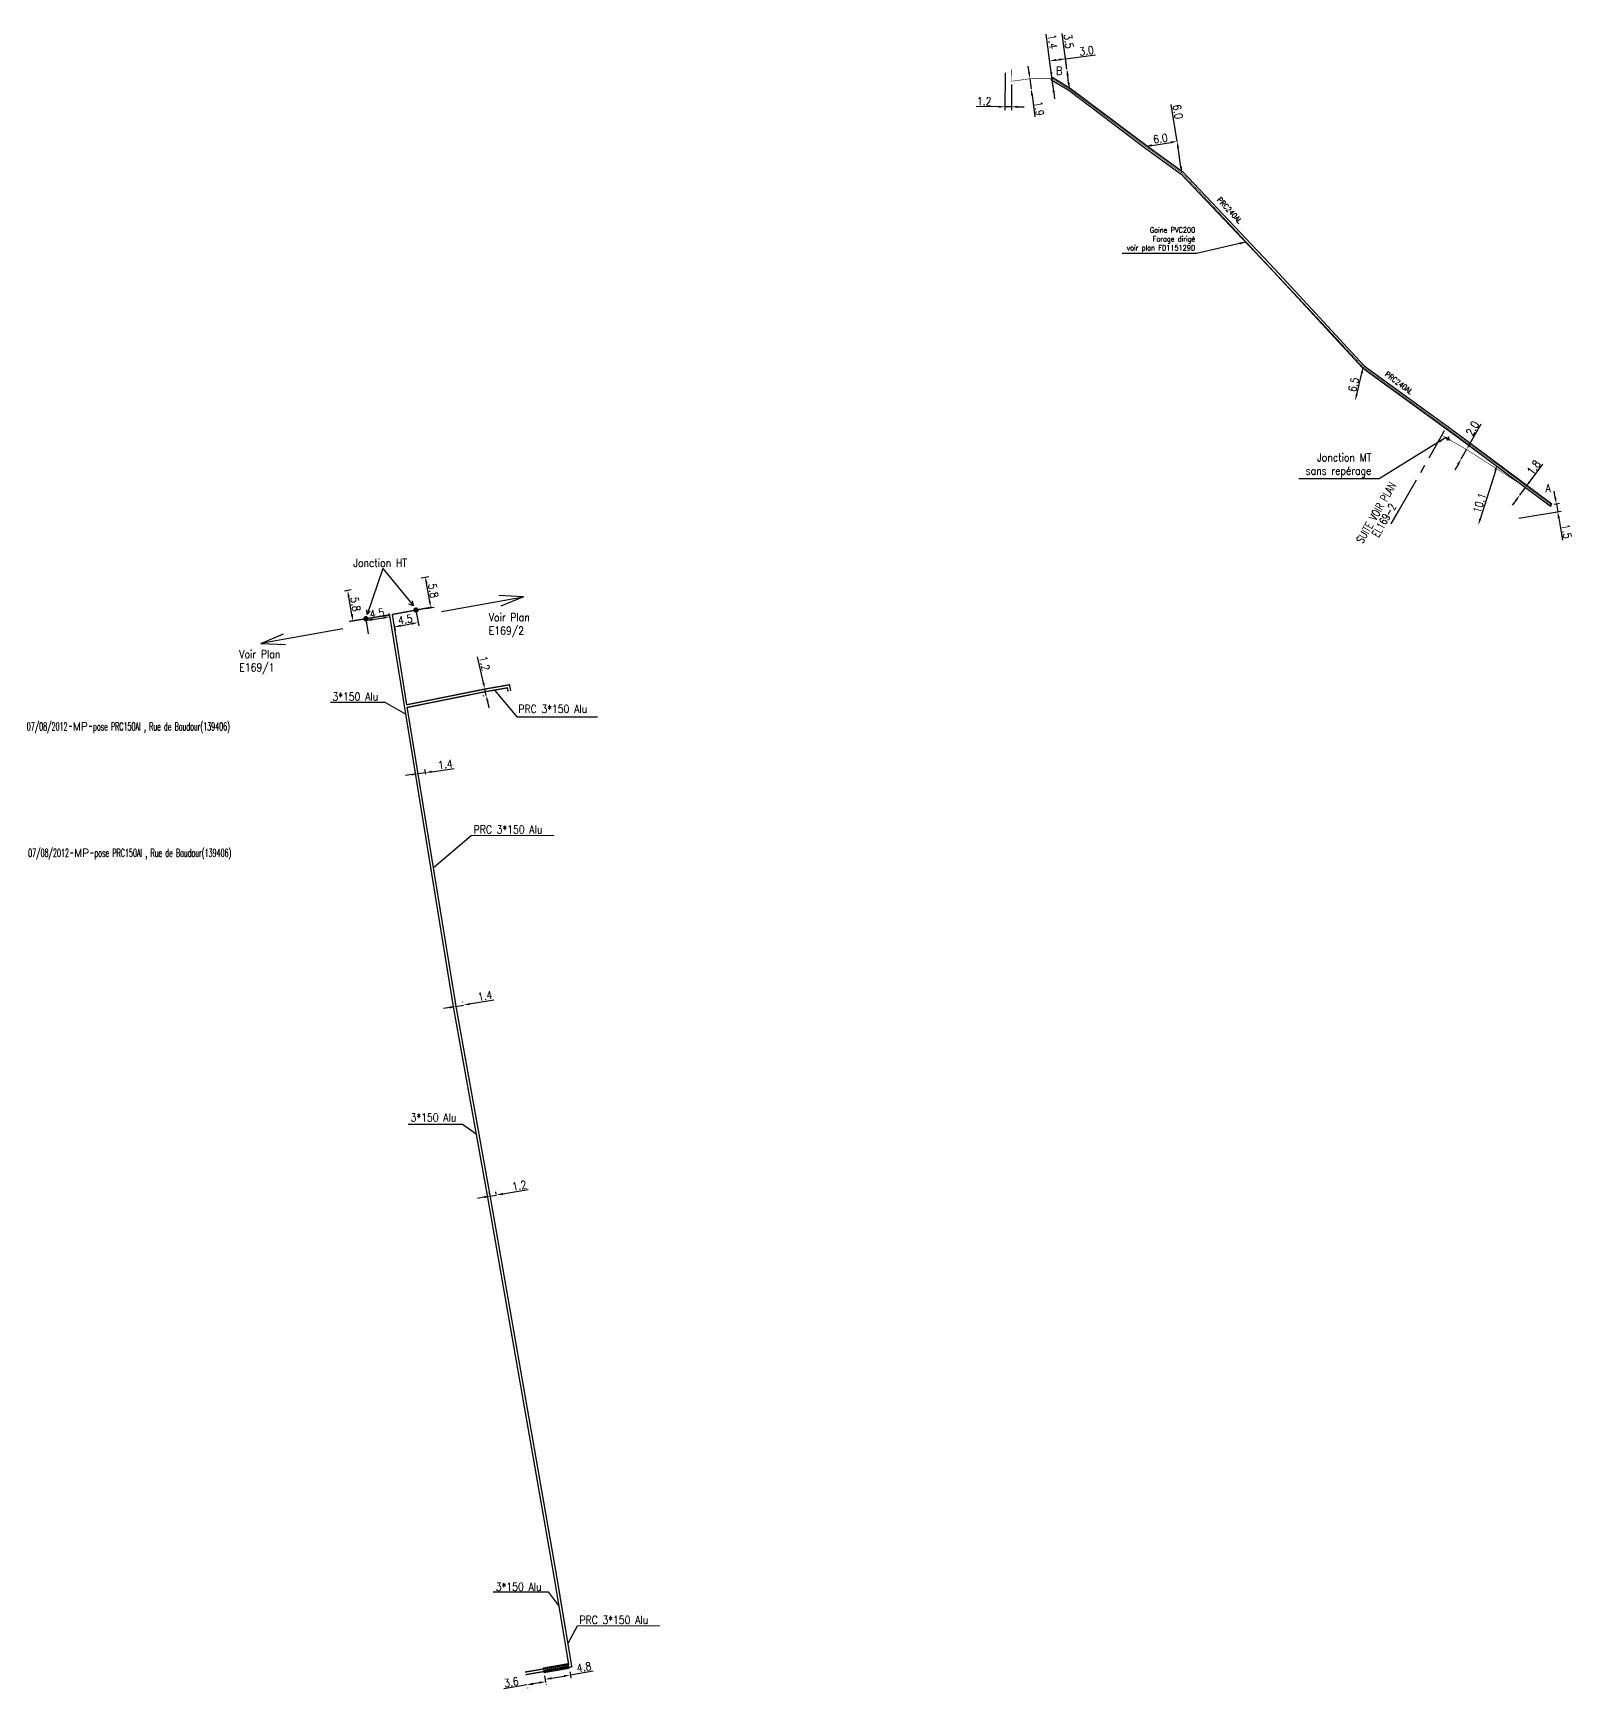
# Model space of a CAD drawing. Header units: millimetres. Extents: x 114996 to 116000, y 129210 to 129989.
# Drawn here: x 115522.5 to 115811.1, y 129581.3 to 129891.7 of the extents above; entities that cross this region are included whole.
import ezdxf
from ezdxf.enums import TextEntityAlignment as Align

# ---------------------------------------------------------------- set-up
doc = ezdxf.new("R2010")
doc.units = ezdxf.units.MM
doc.header["$PDMODE"] = 34
doc.linetypes.add('CENTER2', pattern=[28.575, 19.05, -3.175, 3.175, -3.175])
doc.layers.get('0').update_dxf_attribs({"linetype": 'CONTINUOUS'})
doc.layers.get('DEFPOINTS').update_dxf_attribs({"linetype": 'CONTINUOUS'})
for name, color, linetype in [('M_110', 1, 'M_ST_10'), ('M_300', 7, 'CONTINUOUS'), ('M_400', 7, 'CONTINUOUS'), ('M_910', 7, 'CONTINUOUS'), ('M_930', 7, 'CENTER2')]:
    doc.layers.add(name, color=color, linetype=linetype)
doc.styles.get("Standard").update_dxf_attribs({"font": 'romans.shx', "width": 0.85})
doc.linetypes.add('M_ST_10', pattern='A,5,-0.3,["++",Standard,S=1,R=0,X=0,Y=-0.5],-2.8', length=8.1)
doc.dimstyles.get("Standard").update_dxf_attribs({"dimtxt": 1.5, "dimasz": 1.2, "dimexe": 0.625, "dimexo": 0.625, "dimgap": 0.25, "dimtad": 1, "dimdec": 1, "dimzin": 0, "dimdsep": 46, "dimtxsty": 'Standard', "dimcen": -0.5, "dimadec": 0, "dimazin": 0, "dimtfac": 1, "dimtdec": 1, "dimtmove": 0, "dimatfit": 3, "dimfxl": 0, "dimtolj": 1, "dimtzin": 0, "dimarcsym": 0})

# ---------------------------------------------------------------- blocks, each defined once
blk = doc.blocks.new('GIS_MODF')
at = {"color": 0, "linetype": 'Continuous', "flags": 128}
for points in [[(-2.18, -0.01), (-1.68, -0.01)], [(1.52, -0.01), (2.02, -0.01)]]:
    blk.add_lwpolyline(points, dxfattribs=at)
at = {"color": 0, "linetype": 'Continuous', "width": 0.5}
blk.add_attdef('DATE', text='', height=1.5, dxfattribs=at).set_placement((-2.5, -0.8), align=Align.RIGHT)
at = {"color": 0, "linetype": 'Continuous', "width": 1.771291}
blk.add_attdef('USER', text='', height=1.5, dxfattribs=at).set_placement((-1.51, -0.8), (1.28, -0.8), align=Align.FIT)
at = {"color": 0, "linetype": 'Continuous', "width": 0.5}
blk.add_attdef('DESC', (2.29, -0.8), '', height=1.5, dxfattribs=at)
blk = doc.blocks.new('*D41')
at = {"layer": 'DEFPOINTS', "color": 0, "linetype": 'Continuous', "transparency": 16777216}
for p in [(115704.68, 129884.87), (115705.86, 129882.65), (115704.63, 129877.87)]:
    blk.add_point(p, dxfattribs=at)
at = {"layer": 'M_110', "color": 0, "linetype": 'Continuous', "lineweight": -2, "transparency": 16777216}
for p, q in [((115704.67, 129884.25), (115704.63, 129877.25)), ((115705.86, 129882.03), (115705.83, 129877.24)), ((115703.43, 129877.88), (115699.23, 129877.91)), ((115705.83, 129877.87), (115704.63, 129877.87)), ((115707.03, 129877.86), (115708.23, 129877.85))]:
    blk.add_line(p, q, dxfattribs=at)
at = {"layer": 'M_110', "color": 0, "linetype": 'Continuous', "transparency": 16777216}
for points in [[(115703.43, 129878.08), (115703.43, 129877.68), (115704.63, 129877.87)], [(115707.03, 129878.06), (115707.03, 129877.66), (115705.83, 129877.87)]]:
    blk.add_solid(points, dxfattribs=at)
at = {"layer": 'M_110', "color": 0, "linetype": 'Continuous', "transparency": 16777216, "insert": (115700.73, 129878.9), "char_height": 1.5, "attachment_point": 5, "rotation": 359.621}
blk.add_mtext('\\A1;1.2', dxfattribs=at)
blk = doc.blocks.new('*D42')
at = {"layer": 'DEFPOINTS', "color": 0, "linetype": 'Continuous', "transparency": 16777216}
for p in [(115709.31, 129883.13), (115709.55, 129881.24), (115709.55, 129881.24)]:
    blk.add_point(p, dxfattribs=at)
at = {"layer": 'M_110', "color": 0, "linetype": 'Continuous', "lineweight": -2, "transparency": 16777216}
for p, q in [((115709.15, 129884.32), (115709, 129885.51)), ((115709.31, 129883.13), (115709.55, 129881.24)), ((115709.71, 129880.05), (115710.24, 129875.96))]:
    blk.add_line(p, q, dxfattribs=at)
at = {"layer": 'M_110', "color": 0, "linetype": 'Continuous', "transparency": 16777216}
for points in [[(115709.35, 129884.34), (115708.95, 129884.29), (115709.31, 129883.13)], [(115709.9, 129880.08), (115709.51, 129880.03), (115709.55, 129881.24)]]:
    blk.add_solid(points, dxfattribs=at)
at = {"layer": 'M_110', "color": 0, "linetype": 'Continuous', "transparency": 16777216, "insert": (115711.04, 129877.54), "char_height": 1.5, "attachment_point": 5, "rotation": 277.3781}
blk.add_mtext('\\A1;1.9', dxfattribs=at)
blk = doc.blocks.new('*D43')
at = {"layer": 'DEFPOINTS', "color": 0, "linetype": 'Continuous', "transparency": 16777216}
for p in [(115806.98, 129803.27), (115800.32, 129800.62), (115808.25, 129801.97)]:
    blk.add_point(p, dxfattribs=at)
at = {"layer": 'M_400', "color": 0, "linetype": 'Continuous', "lineweight": -2, "transparency": 16777216}
for p, q in [((115807.8, 129804.63), (115807.6, 129805.81)), ((115807.6, 129803.38), (115808.61, 129803.55)), ((115808, 129803.44), (115808.25, 129801.97)), ((115800.94, 129800.73), (115808.87, 129802.07)), ((115808.45, 129800.78), (115809.15, 129796.65))]:
    blk.add_line(p, q, dxfattribs=at)
at = {"layer": 'M_400', "color": 0, "linetype": 'Continuous', "transparency": 16777216}
for points in [[(115808, 129804.66), (115807.6, 129804.59), (115808, 129803.44)], [(115808.65, 129800.82), (115808.25, 129800.75), (115808.25, 129801.97)]]:
    blk.add_solid(points, dxfattribs=at)
at = {"layer": 'M_400', "color": 0, "linetype": 'Continuous', "transparency": 16777216, "insert": (115809.89, 129798.29), "char_height": 1.5, "attachment_point": 5, "rotation": 279.6094}
blk.add_mtext('\\A1;1.5', dxfattribs=at)
blk = doc.blocks.new('*D44')
at = {"layer": 'DEFPOINTS', "color": 0, "linetype": 'Continuous', "transparency": 16777216}
for p in [(115802.22, 129806.54), (115801.14, 129805.1), (115801.14, 129805.1)]:
    blk.add_point(p, dxfattribs=at)
at = {"layer": 'M_110', "color": 0, "linetype": 'Continuous', "lineweight": -2, "transparency": 16777216}
for p, q in [((115802.93, 129807.51), (115805.43, 129810.87)), ((115801.14, 129805.1), (115802.22, 129806.54)), ((115800.43, 129804.13), (115799.71, 129803.17))]:
    blk.add_line(p, q, dxfattribs=at)
at = {"layer": 'M_110', "color": 0, "linetype": 'Continuous', "transparency": 16777216}
for points in [[(115802.77, 129807.63), (115803.09, 129807.39), (115802.22, 129806.54)], [(115800.27, 129804.25), (115800.59, 129804.02), (115801.14, 129805.1)]]:
    blk.add_solid(points, dxfattribs=at)
at = {"layer": 'M_110', "color": 0, "linetype": 'Continuous', "transparency": 16777216, "insert": (115803.74, 129810.27), "char_height": 1.5, "attachment_point": 5, "rotation": 53.4229}
blk.add_mtext('\\A1;1.8', dxfattribs=at)
blk = doc.blocks.new('*D45')
at = {"layer": 'DEFPOINTS', "color": 0, "linetype": 'Continuous', "transparency": 16777216}
for p in [(115790.16, 129811.89), (115790.16, 129811.89), (115791.16, 129813.63)]:
    blk.add_point(p, dxfattribs=at)
at = {"layer": 'M_110', "color": 0, "linetype": 'Continuous', "lineweight": -2, "transparency": 16777216}
for p, q in [((115791.75, 129814.67), (115793.93, 129818.46)), ((115790.16, 129811.89), (115791.16, 129813.63)), ((115789.57, 129810.85), (115788.97, 129809.81))]:
    blk.add_line(p, q, dxfattribs=at)
at = {"layer": 'M_110', "color": 0, "linetype": 'Continuous', "transparency": 16777216}
for points in [[(115789.39, 129810.95), (115789.74, 129810.75), (115790.16, 129811.89)], [(115791.58, 129814.77), (115791.93, 129814.57), (115791.16, 129813.63)]]:
    blk.add_solid(points, dxfattribs=at)
at = {"layer": 'M_110', "color": 0, "linetype": 'Continuous', "transparency": 16777216, "insert": (115792.27, 129817.58), "char_height": 1.5, "attachment_point": 5, "rotation": 60.1892}
blk.add_mtext('\\A1;2.0', dxfattribs=at)
blk = doc.blocks.new('*D46')
at = {"layer": 'DEFPOINTS', "color": 0, "linetype": 'Continuous', "transparency": 16777216}
for p in [(115796.91, 129810.79), (115793.36, 129799.45), (115793.38, 129799.45)]:
    blk.add_point(p, dxfattribs=at)
at = {"layer": 'M_110', "color": 0, "linetype": 'Continuous', "lineweight": -2, "transparency": 16777216}
for p, q in [((115796.56, 129809.64), (115793.72, 129800.6)), ((115792.78, 129799.63), (115792.76, 129799.64))]:
    blk.add_line(p, q, dxfattribs=at)
at = {"layer": 'M_110', "color": 0, "linetype": 'Continuous', "transparency": 16777216}
for points in [[(115796.36, 129809.7), (115796.75, 129809.58), (115796.91, 129810.79)], [(115793.53, 129800.66), (115793.91, 129800.54), (115793.36, 129799.45)]]:
    blk.add_solid(points, dxfattribs=at)
at = {"layer": 'M_110', "color": 0, "linetype": 'Continuous', "transparency": 16777216, "insert": (115793.61, 129803.59), "char_height": 1.5, "attachment_point": 5, "rotation": 72.5907}
blk.add_mtext('\\A1;10.1', dxfattribs=at)
blk = doc.blocks.new('*D47')
at = {"layer": 'DEFPOINTS', "color": 0, "linetype": 'Continuous', "transparency": 16777216}
for p in [(115716.24, 129884.93), (115716.24, 129884.93), (115716.73, 129881.16)]:
    blk.add_point(p, dxfattribs=at)
at = {"layer": 'M_110', "color": 0, "linetype": 'Continuous', "lineweight": -2, "transparency": 16777216}
for p, q in [((115716.24, 129884.93), (115715.38, 129891.59)), ((115715.62, 129884.85), (115715.62, 129884.85)), ((115716.57, 129882.35), (115716.39, 129883.74))]:
    blk.add_line(p, q, dxfattribs=at)
at = {"layer": 'M_110', "color": 0, "linetype": 'Continuous', "transparency": 16777216}
for points in [[(115716.59, 129883.77), (115716.19, 129883.71), (115716.24, 129884.93)], [(115716.77, 129882.38), (115716.37, 129882.33), (115716.73, 129881.16)]]:
    blk.add_solid(points, dxfattribs=at)
at = {"layer": 'M_110', "color": 0, "linetype": 'Continuous', "transparency": 16777216, "insert": (115716.57, 129890.15), "char_height": 1.5, "attachment_point": 5, "rotation": 277.3781}
blk.add_mtext('\\A1;3.5', dxfattribs=at)
blk = doc.blocks.new('*D48')
at = {"layer": 'DEFPOINTS', "color": 0, "linetype": 'Continuous', "transparency": 16777216}
for p in [(115715.99, 129886.87), (115716.24, 129884.93), (115713.78, 129880.6)]:
    blk.add_point(p, dxfattribs=at)
at = {"layer": 'M_110', "color": 0, "linetype": 'Continuous', "lineweight": -2, "transparency": 16777216}
for p, q in [((115713.7, 129881.22), (115712.94, 129887.1)), ((115714.21, 129886.64), (115714.8, 129886.71)), ((115716.16, 129885.55), (115715.91, 129887.49)), ((115715.99, 129886.87), (115721.62, 129887.6))]:
    blk.add_line(p, q, dxfattribs=at)
at = {"layer": 'M_110', "color": 0, "linetype": 'Continuous', "transparency": 16777216}
for points in [[(115714.18, 129886.83), (115714.23, 129886.44), (115713.02, 129886.48)], [(115714.78, 129886.91), (115714.83, 129886.51), (115715.99, 129886.87)]]:
    blk.add_solid(points, dxfattribs=at)
at = {"layer": 'M_110', "color": 0, "linetype": 'Continuous', "transparency": 16777216, "insert": (115719.92, 129888.38), "char_height": 1.5, "attachment_point": 5, "rotation": 7.3781}
blk.add_mtext('\\A1;3.0', dxfattribs=at)
blk = doc.blocks.new('*D49')
at = {"layer": 'DEFPOINTS', "color": 0, "linetype": 'Continuous', "transparency": 16777216}
for p in [(115713.45, 129883.16), (115713.63, 129881.77), (115713.63, 129881.77)]:
    blk.add_point(p, dxfattribs=at)
at = {"layer": 'M_110', "color": 0, "linetype": 'Continuous', "lineweight": -2, "transparency": 16777216}
for p, q in [((115713.29, 129884.35), (115712.37, 129891.48)), ((115713.63, 129881.77), (115713.45, 129883.16)), ((115713.78, 129880.58), (115713.94, 129879.39))]:
    blk.add_line(p, q, dxfattribs=at)
at = {"layer": 'M_110', "color": 0, "linetype": 'Continuous', "transparency": 16777216}
for points in [[(115713.49, 129884.37), (115713.09, 129884.32), (115713.45, 129883.16)], [(115713.98, 129880.61), (115713.58, 129880.55), (115713.63, 129881.77)]]:
    blk.add_solid(points, dxfattribs=at)
at = {"layer": 'M_110', "color": 0, "linetype": 'Continuous', "transparency": 16777216, "insert": (115713.56, 129890.1), "char_height": 1.5, "attachment_point": 5, "rotation": 277.3781}
blk.add_mtext('\\A1;1.4', dxfattribs=at)
blk = doc.blocks.new('*D50')
at = {"layer": 'DEFPOINTS', "color": 0, "linetype": 'Continuous', "transparency": 16777216}
for p in [(115736.89, 129871.39), (115736.89, 129871.39), (115737.81, 129865.46)]:
    blk.add_point(p, dxfattribs=at)
at = {"layer": 'M_110', "color": 0, "linetype": 'Continuous', "lineweight": -2, "transparency": 16777216}
for p, q in [((115736.89, 129871.39), (115735.8, 129878.33)), ((115737.63, 129866.64), (115737.07, 129870.2))]:
    blk.add_line(p, q, dxfattribs=at)
at = {"layer": 'M_110', "color": 0, "linetype": 'Continuous', "transparency": 16777216}
for points in [[(115737.27, 129870.23), (115736.87, 129870.17), (115736.89, 129871.39)], [(115737.83, 129866.67), (115737.43, 129866.61), (115737.81, 129865.46)]]:
    blk.add_solid(points, dxfattribs=at)
at = {"layer": 'M_110', "color": 0, "linetype": 'Continuous', "transparency": 16777216, "insert": (115737.03, 129876.94), "char_height": 1.5, "attachment_point": 5, "rotation": 278.8831}
blk.add_mtext('\\A1;6.0', dxfattribs=at)
blk = doc.blocks.new('*D51')
at = {"layer": 'DEFPOINTS', "color": 0, "linetype": 'Continuous', "transparency": 16777216}
for p in [(115736.89, 129871.39), (115736.89, 129871.39), (115730.96, 129870.46)]:
    blk.add_point(p, dxfattribs=at)
at = {"layer": 'M_110', "color": 0, "linetype": 'Continuous', "lineweight": -2, "transparency": 16777216}
blk.add_line((115732.14, 129870.64), (115735.7, 129871.2), dxfattribs=at)
at = {"layer": 'M_110', "color": 0, "linetype": 'Continuous', "transparency": 16777216}
for points in [[(115732.11, 129870.84), (115732.18, 129870.45), (115730.96, 129870.46)], [(115735.67, 129871.4), (115735.73, 129871), (115736.89, 129871.39)]]:
    blk.add_solid(points, dxfattribs=at)
at = {"layer": 'M_110', "color": 0, "linetype": 'Continuous', "transparency": 16777216, "insert": (115733.77, 129871.91), "char_height": 1.5, "attachment_point": 5, "rotation": 8.8831}
blk.add_mtext('\\A1;6.0', dxfattribs=at)
blk = doc.blocks.new('*D52')
at = {"layer": 'DEFPOINTS', "color": 0, "linetype": 'Continuous', "transparency": 16777216}
for p in [(115771.79, 129829.1), (115771.79, 129829.1), (115770.29, 129822.78)]:
    blk.add_point(p, dxfattribs=at)
at = {"layer": 'M_110', "color": 0, "linetype": 'Continuous', "lineweight": -2, "transparency": 16777216}
for p, q in [((115770.57, 129823.94), (115771.52, 129827.93)), ((115771.18, 129829.24), (115771.18, 129829.25))]:
    blk.add_line(p, q, dxfattribs=at)
at = {"layer": 'M_110', "color": 0, "linetype": 'Continuous', "transparency": 16777216}
for points in [[(115771.32, 129827.98), (115771.71, 129827.89), (115771.79, 129829.1)], [(115770.38, 129823.99), (115770.77, 129823.9), (115770.29, 129822.78)]]:
    blk.add_solid(points, dxfattribs=at)
at = {"layer": 'M_110', "color": 0, "linetype": 'Continuous', "transparency": 16777216, "insert": (115769.98, 129825.79), "char_height": 1.5, "attachment_point": 5, "rotation": 76.6904}
blk.add_mtext('\\A1;6.5', dxfattribs=at)
blk = doc.blocks.new('M_300_04')
at = {"color": 0, "linetype": 'Continuous'}
blk.add_line((0, 0.375), (0, -0.375), dxfattribs=at)
blk.add_solid([(-0.5, 0.1875), (-0.5, -0.1875), (0.5, 0.1875), (0.5, -0.1875)], dxfattribs=at)
at = {"color": 0, "linetype": 'Continuous', "width": 0.75, "flags": 3}
for tag, p in [('DEF_LEG', (0, -5)), ('DEF_COUP', (0, -7.5)), ('DEF_TYPE', (0, -10))]:
    blk.add_attdef(tag, text='', height=1.2, dxfattribs=at).set_placement(p, align=Align.MIDDLE)
blk = doc.blocks.new('*D69')
at = {"layer": 'DEFPOINTS', "color": 0, "linetype": 'Continuous', "transparency": 16777216}
for p in [(115603.1, 129709.49), (115603.11, 129709.41), (115601.74, 129709.17)]:
    blk.add_point(p, dxfattribs=at)
at = {"layer": 'M_110', "color": 0, "linetype": 'Continuous', "lineweight": -2, "transparency": 16777216}
for p, q in [((115601.63, 129709.79), (115601.61, 129709.86)), ((115601.72, 129709.25), (115603.1, 129709.49)), ((115603.01, 129710.03), (115602.99, 129710.11)), ((115604.28, 129709.7), (115608.84, 129710.49)), ((115600.54, 129709.04), (115599.36, 129708.84))]:
    blk.add_line(p, q, dxfattribs=at)
at = {"layer": 'M_110', "color": 0, "linetype": 'Continuous', "transparency": 16777216}
for points in [[(115604.25, 129709.89), (115604.32, 129709.5), (115603.1, 129709.49)], [(115600.51, 129709.24), (115600.57, 129708.84), (115601.72, 129709.25)]]:
    blk.add_solid(points, dxfattribs=at)
at = {"layer": 'M_110', "color": 0, "linetype": 'Continuous', "transparency": 16777216, "insert": (115607.16, 129711.22), "char_height": 1.5, "attachment_point": 5, "rotation": 9.9292}
blk.add_mtext('\\A1;1.4', dxfattribs=at)
blk = doc.blocks.new('*D70')
at = {"layer": 'DEFPOINTS', "color": 0, "linetype": 'Continuous', "transparency": 16777216}
for p in [(115590.01, 129781.36), (115594.47, 129782.18), (115594.65, 129781.2)]:
    blk.add_point(p, dxfattribs=at)
at = {"layer": 'M_110', "color": 0, "linetype": 'Continuous', "lineweight": -2, "transparency": 16777216}
for p, q in [((115591.37, 129780.6), (115593.47, 129780.99)), ((115594.58, 129781.56), (115594.76, 129780.59)), ((115590.12, 129780.74), (115590.3, 129779.77))]:
    blk.add_line(p, q, dxfattribs=at)
at = {"layer": 'M_110', "color": 0, "linetype": 'Continuous', "transparency": 16777216}
for points in [[(115591.33, 129780.8), (115591.4, 129780.4), (115590.19, 129780.38)], [(115593.43, 129781.18), (115593.5, 129780.79), (115594.65, 129781.2)]]:
    blk.add_solid(points, dxfattribs=at)
at = {"layer": 'M_110', "color": 0, "linetype": 'Continuous', "transparency": 16777216, "insert": (115592.2, 129781.77), "char_height": 1.5, "attachment_point": 5, "rotation": 10.4289}
blk.add_mtext('\\A1;4.5', dxfattribs=at)
blk = doc.blocks.new('*D71')
at = {"layer": 'DEFPOINTS', "color": 0, "linetype": 'Continuous', "transparency": 16777216}
for p in [(115596, 129753.07), (115594.74, 129751.97), (115596.12, 129752.17)]:
    blk.add_point(p, dxfattribs=at)
at = {"layer": 'M_110', "color": 0, "linetype": 'Continuous', "lineweight": -2, "transparency": 16777216}
for p, q in [((115594.65, 129752.59), (115594.52, 129753.49)), ((115594.61, 129752.87), (115596, 129753.07)), ((115596.04, 129752.79), (115595.91, 129753.68)), ((115597.18, 129753.23), (115601.39, 129753.83)), ((115593.42, 129752.7), (115592.23, 129752.53))]:
    blk.add_line(p, q, dxfattribs=at)
at = {"layer": 'M_110', "color": 0, "linetype": 'Continuous', "transparency": 16777216}
for points in [[(115593.39, 129752.9), (115593.45, 129752.5), (115594.61, 129752.87)], [(115597.16, 129753.43), (115597.21, 129753.04), (115596, 129753.07)]]:
    blk.add_solid(points, dxfattribs=at)
at = {"layer": 'M_110', "color": 0, "linetype": 'Continuous', "transparency": 16777216, "insert": (115599.74, 129754.61), "char_height": 1.5, "attachment_point": 5, "rotation": 8.1173}
blk.add_mtext('\\A1;1.4', dxfattribs=at)
blk = doc.blocks.new('*D72')
at = {"layer": 'DEFPOINTS', "color": 0, "linetype": 'Continuous', "transparency": 16777216}
for p in [(115589.32, 129782.29), (115589.48, 129781.31), (115585.02, 129780.58)]:
    blk.add_point(p, dxfattribs=at)
at = {"layer": 'M_110', "color": 0, "linetype": 'Continuous', "lineweight": -2, "transparency": 16777216}
for p, q in [((115584.92, 129781.2), (115584.76, 129782.18)), ((115586.04, 129781.76), (115588.14, 129782.1)), ((115589.38, 129781.93), (115589.22, 129782.91))]:
    blk.add_line(p, q, dxfattribs=at)
at = {"layer": 'M_110', "color": 0, "linetype": 'Continuous', "transparency": 16777216}
for points in [[(115586.01, 129781.96), (115586.08, 129781.56), (115584.86, 129781.57)], [(115588.11, 129782.3), (115588.17, 129781.9), (115589.32, 129782.29)]]:
    blk.add_solid(points, dxfattribs=at)
at = {"layer": 'M_110', "color": 0, "linetype": 'Continuous', "transparency": 16777216, "insert": (115586.93, 129782.92), "char_height": 1.5, "attachment_point": 5, "rotation": 9.2486}
blk.add_mtext('\\A1;4.5', dxfattribs=at)
blk = doc.blocks.new('*D73')
at = {"layer": 'DEFPOINTS', "color": 0, "linetype": 'Continuous', "transparency": 16777216}
for p in [(115594.56, 129789.45), (115596, 129789.71), (115595.55, 129783.74)]:
    blk.add_point(p, dxfattribs=at)
at = {"layer": 'M_110', "color": 0, "linetype": 'Continuous', "lineweight": -2, "transparency": 16777216}
for p, q in [((115595.17, 129789.56), (115596.62, 129789.81)), ((115596.79, 129785.18), (115596.21, 129788.53)), ((115596.17, 129783.85), (115597.62, 129784.1))]:
    blk.add_line(p, q, dxfattribs=at)
at = {"layer": 'M_110', "color": 0, "linetype": 'Continuous', "transparency": 16777216}
for points in [[(115596.41, 129788.56), (115596.01, 129788.49), (115596, 129789.71)], [(115596.99, 129785.21), (115596.6, 129785.14), (115597, 129783.99)]]:
    blk.add_solid(points, dxfattribs=at)
at = {"layer": 'M_110', "color": 0, "linetype": 'Continuous', "transparency": 16777216, "insert": (115597.46, 129787.16), "char_height": 1.5, "attachment_point": 5, "rotation": 279.9193}
blk.add_mtext('\\A1;5.8', dxfattribs=at)
blk = doc.blocks.new('*D74')
at = {"layer": 'DEFPOINTS', "color": 0, "linetype": 'Continuous', "transparency": 16777216}
for p in [(115607.27, 129768.75), (115607.39, 129767.55), (115607.53, 129767.58)]:
    blk.add_point(p, dxfattribs=at)
at = {"layer": 'M_110', "color": 0, "linetype": 'Continuous', "lineweight": -2, "transparency": 16777216}
for p, q in [((115606.87, 129769.89), (115605.78, 129774.79)), ((115606.66, 129768.62), (115606.52, 129768.59)), ((115607.39, 129767.55), (115607.13, 129768.72)), ((115606.92, 129767.45), (115606.78, 129767.41)), ((115607.65, 129766.38), (115607.91, 129765.21))]:
    blk.add_line(p, q, dxfattribs=at)
at = {"layer": 'M_110', "color": 0, "linetype": 'Continuous', "transparency": 16777216}
for points in [[(115607.06, 129769.94), (115606.67, 129769.85), (115607.13, 129768.72)], [(115607.85, 129766.42), (115607.46, 129766.34), (115607.39, 129767.55)]]:
    blk.add_solid(points, dxfattribs=at)
at = {"layer": 'M_110', "color": 0, "linetype": 'Continuous', "transparency": 16777216, "insert": (115607.08, 129773.55), "char_height": 1.5, "attachment_point": 5, "rotation": 282.5445}
blk.add_mtext('\\A1;1.2', dxfattribs=at)
blk = doc.blocks.new('*D75')
at = {"layer": 'DEFPOINTS', "color": 0, "linetype": 'Continuous', "transparency": 16777216}
for p in [(115581.41, 129787.21), (115582.69, 129787.44), (115583.69, 129781.72)]:
    blk.add_point(p, dxfattribs=at)
at = {"layer": 'M_110', "color": 0, "linetype": 'Continuous', "lineweight": -2, "transparency": 16777216}
for p, q in [((115582.08, 129787.33), (115580.8, 129787.1)), ((115582.2, 129782.68), (115581.62, 129786.03)), ((115583.08, 129781.62), (115581.79, 129781.39))]:
    blk.add_line(p, q, dxfattribs=at)
at = {"layer": 'M_110', "color": 0, "linetype": 'Continuous', "transparency": 16777216}
for points in [[(115581.81, 129786.06), (115581.42, 129786), (115581.41, 129787.21)], [(115582.4, 129782.72), (115582.01, 129782.65), (115582.41, 129781.5)]]:
    blk.add_solid(points, dxfattribs=at)
at = {"layer": 'M_110', "color": 0, "linetype": 'Continuous', "transparency": 16777216, "insert": (115582.88, 129784.64), "char_height": 1.5, "attachment_point": 5, "rotation": 279.9193}
blk.add_mtext('\\A1;5.8', dxfattribs=at)
blk = doc.blocks.new('*D76')
at = {"layer": 'DEFPOINTS', "color": 0, "linetype": 'Continuous', "transparency": 16777216}
for p in [(115608.2, 129673.25), (115609.3, 129673.89), (115609.38, 129673.46)]:
    blk.add_point(p, dxfattribs=at)
at = {"layer": 'M_110', "color": 0, "linetype": 'Continuous', "lineweight": -2, "transparency": 16777216}
for p, q in [((115606.94, 129673.47), (115605.76, 129673.26)), ((115608.09, 129673.87), (115608.01, 129674.29)), ((115608.12, 129673.68), (115609.3, 129673.89)), ((115609.27, 129674.07), (115609.2, 129674.5)), ((115610.49, 129674.09), (115615.25, 129674.94))]:
    blk.add_line(p, q, dxfattribs=at)
at = {"layer": 'M_110', "color": 0, "linetype": 'Continuous', "transparency": 16777216}
for points in [[(115606.91, 129673.67), (115606.98, 129673.27), (115608.12, 129673.68)], [(115610.45, 129674.29), (115610.52, 129673.9), (115609.3, 129673.89)]]:
    blk.add_solid(points, dxfattribs=at)
at = {"layer": 'M_110', "color": 0, "linetype": 'Continuous', "transparency": 16777216, "insert": (115613.6, 129675.66), "char_height": 1.5, "attachment_point": 5, "rotation": 10.0187}
blk.add_mtext('\\A1;1.2', dxfattribs=at)
blk = doc.blocks.new('*D77')
at = {"layer": 'DEFPOINTS', "color": 0, "linetype": 'Continuous', "transparency": 16777216}
for p in [(115614.99, 129582.12), (115618.49, 129582.73), (115618.5, 129582.67)]:
    blk.add_point(p, dxfattribs=at)
at = {"layer": 'M_400', "color": 0, "linetype": 'Continuous', "lineweight": -2, "transparency": 16777216}
for p, q in [((115617.32, 129582.47), (115616.18, 129582.27)), ((115618.6, 129582.11), (115618.61, 129582.06)), ((115615, 129582.06), (115610.7, 129581.31)), ((115615.1, 129581.5), (115615.11, 129581.45))]:
    blk.add_line(p, q, dxfattribs=at)
at = {"layer": 'M_400', "color": 0, "linetype": 'Continuous', "transparency": 16777216}
for points in [[(115616.15, 129582.47), (115616.22, 129582.07), (115615, 129582.06)], [(115617.28, 129582.66), (115617.35, 129582.27), (115618.5, 129582.67)]]:
    blk.add_solid(points, dxfattribs=at)
at = {"layer": 'M_400', "color": 0, "linetype": 'Continuous', "transparency": 16777216, "insert": (115612.09, 129582.57), "char_height": 1.5, "attachment_point": 5, "rotation": 9.8764}
blk.add_mtext('\\A1;3.6', dxfattribs=at)
blk = doc.blocks.new('*D78')
at = {"layer": 'DEFPOINTS', "color": 0, "linetype": 'Continuous', "transparency": 16777216}
for p in [(115618.41, 129583.18), (115623.14, 129584), (115623.15, 129583.93)]:
    blk.add_point(p, dxfattribs=at)
at = {"layer": 'M_400', "color": 0, "linetype": 'Continuous', "lineweight": -2, "transparency": 16777216}
for p, q in [((115618.52, 129582.56), (115618.53, 129582.49)), ((115619.61, 129583.31), (115621.97, 129583.72)), ((115623.15, 129583.93), (115627.46, 129584.68)), ((115623.25, 129583.39), (115623.26, 129583.31))]:
    blk.add_line(p, q, dxfattribs=at)
at = {"layer": 'M_400', "color": 0, "linetype": 'Continuous', "transparency": 16777216}
for points in [[(115619.57, 129583.51), (115619.64, 129583.11), (115618.42, 129583.1)], [(115621.94, 129583.92), (115622, 129583.52), (115623.15, 129583.93)]]:
    blk.add_solid(points, dxfattribs=at)
at = {"layer": 'M_400', "color": 0, "linetype": 'Continuous', "transparency": 16777216, "insert": (115625.73, 129585.39), "char_height": 1.5, "attachment_point": 5, "rotation": 9.8764}
blk.add_mtext('\\A1;4.8', dxfattribs=at)

msp = doc.modelspace()

# ---------------------------------------------------------------- linework, layer by layer
at = {"layer": 'M_110', "linetype": 'Continuous'}
for p, q in [((115588.01, 129791.32), (115585.05, 129782.68)), ((115588.01, 129791.32), (115593.75, 129784.32)), ((115599, 129783.27), (115614.36, 129786.04)), ((115580.51, 129779.99), (115565.14, 129777.29))]:
    msp.add_line(p, q, dxfattribs=at)
at = {"layer": 'M_110'}
for p, q in [((115593.75, 129784.32), (115592.86, 129784.67)), ((115593.75, 129784.32), (115593.58, 129785.27)), ((115614.36, 129786.04), (115609.76, 129786.25)), ((115614.36, 129786.04), (115610.12, 129784.24)), ((115584.83, 129781.91), (115585.24, 129779.08)), ((115585.05, 129782.68), (115584.99, 129783.57)), ((115585.05, 129782.68), (115585.64, 129783.35)), ((115594.22, 129783.53), (115594.7, 129780.91)), ((115565.14, 129777.29), (115569.39, 129779.07)), ((115565.14, 129777.29), (115569.74, 129777.07))]:
    msp.add_line(p, q, dxfattribs=at)
at = {"layer": 'M_110', "ltscale": 0.5}
msp.add_lwpolyline([(115705.88, 129884.87, 0.1, 0.1, 0), (115705.86, 129882.65, 0.1, 0.1, 0), (115709.31, 129883.13, 0.1, 0.1, 0), (115713.45, 129883.16, 0.1, 0.1, 0), (115716.73, 129881.16, 0.1, 0.1, 0), (115730.96, 129870.46, 0.1, 0.1, 0), (115737.81, 129865.46, 0.1, 0.1, 0), (115771.79, 129829.1, 0.1, 0.1, 0), (115796.91, 129810.79, 0.1, 0.1, 0), (115807.07, 129803.21, 0.1, 0.1, -0.400072), (115807.09, 129803.08, 0.1, 0.1, 0), (115807.01, 129802.96, 0.1, 0.1, -0.434254), (115806.87, 129802.93, 0.1, 0.1, 0), (115802.22, 129806.54, 0.1, 0.1, 0), (115791.16, 129813.63, 0.1, 0.1, 0), (115788.07, 129815.4, 0.1, 0.1, 0)], format="xyseb", dxfattribs=at)
at = {"layer": 'M_110', "ltscale": 0.5, "const_width": 0.1}
msp.add_lwpolyline([(115787.2, 129815.9), (115786.53, 129816.28)], dxfattribs=at)
at = {"layer": 'M_110', "const_width": 0.25, "flags": 128}
for points in [[(115592.48, 129765.78), (115589.79, 129782.71), (115597.24, 129784.09)], [(115589.27, 129782.63), (115581.7, 129781.4)], [(115614.66, 129584.46), (115622.85, 129585.86), (115620.09, 129602.44), (115607.71, 129673.16), (115601.24, 129709.09), (115589.27, 129782.63)], [(115611.97, 129768.35), (115611.76, 129769.53), (115607.27, 129768.75), (115592.48, 129765.78)]]:
    msp.add_lwpolyline(points, dxfattribs=at)
at = {"layer": 'M_110', "const_width": 0.5, "flags": 128}
for points in [[(115593.97, 129783.53, 1), (115594.47, 129783.53, 1)], [(115584.58, 129781.91, 1), (115585.08, 129781.91, 1)]]:
    msp.add_lwpolyline(points, format="xyb", close=True, dxfattribs=at)
at = {"layer": 'M_110', "flags": 128}
msp.add_lwpolyline([(115611.48, 129768.26, 0.25, 0.25, 0), (115611.36, 129768.95, 0.25, 0.25, 0), (115607.36, 129768.26, 0.25, 0.25, 0), (115592.56, 129765.28, 0.25, 0.25, 0), (115601.74, 129709.17, 0.25, 0.25, 0), (115608.2, 129673.25, 0.25, 0.25, 0), (115620.58, 129602.52, 0.25, 0.25, 0), (115623.43, 129585.46, 0.25, 0.25, 0), (115623.43, 129585.46, 0.25, 0.25, 0), (115614.75, 129583.97, 0, 0, 0)], format="xyseb", dxfattribs=at)
at = {"layer": 'M_110', "linetype": 'Continuous', "flags": 128}
for points in [[(115608.94, 129768.53), (115613.14, 129763.52), (115628.26, 129763.52)], [(115578.19, 129766.3), (115588.39, 129766.3), (115592.3, 129763.99)], [(115620.05, 129741.29), (115604.56, 129741.2), (115597.48, 129735.23)], [(115592.75, 129687.18), (115602.95, 129687.18), (115605.51, 129685.36)], [(115608.71, 129599.49), (115619, 129599.49), (115621.04, 129596.76)], [(115639.89, 129593.13), (115624.41, 129593.04), (115622.7, 129589.81)]]:
    msp.add_lwpolyline(points, dxfattribs=at)
at = {"layer": 'M_300', "color": 7}
for p, q in [((115713.58, 129883.37), (115713.45, 129883.16)), ((115713.58, 129883.37), (115716.87, 129881.37)), ((115713.32, 129882.94), (115713.45, 129883.16)), ((115713.32, 129882.94), (115716.59, 129880.96)), ((115716.59, 129880.96), (115730.81, 129870.26)), ((115716.87, 129881.37), (115731.11, 129870.66)), ((115730.81, 129870.26), (115737.65, 129865.27)), ((115731.11, 129870.66), (115737.98, 129865.65)), ((115737.65, 129865.27), (115754.88, 129847.09)), ((115737.98, 129865.65), (115755.25, 129847.43)), ((115754.88, 129847.09), (115771.63, 129828.91)), ((115755.25, 129847.43), (115771.96, 129829.29)), ((115771.63, 129828.91), (115789.5, 129815.96)), ((115771.96, 129829.29), (115789.8, 129816.37)), ((115789.5, 129815.96), (115806.84, 129803.07)), ((115789.8, 129816.37), (115807.13, 129803.47)), ((115806.84, 129803.07), (115806.98, 129803.27)), ((115807.13, 129803.47), (115806.98, 129803.27))]:
    msp.add_line(p, q, dxfattribs=at)
at = {"layer": 'M_400'}
for p, q in [((115618.05, 129585.25), (115622.78, 129586.06)), ((115618.12, 129584.85), (115622.85, 129585.66)), ((115618.14, 129584.75), (115622.87, 129585.56)), ((115618.2, 129584.36), (115622.94, 129585.17))]:
    msp.add_line(p, q, dxfattribs=at)
at = {"layer": 'M_400', "flags": 128}
for points in [[(115618.31, 129583.75), (115618.52, 129582.58)], [(115623.05, 129584.54), (115623.24, 129583.45)]]:
    msp.add_lwpolyline(points, dxfattribs=at)
at = {"layer": 'M_930', "color": 7, "linetype": 'CENTER2', "ltscale": 0.5, "flags": 128}
msp.add_lwpolyline([(115777.04, 129799.7), (115778.41, 129802.09), (115787.05, 129817.18)], dxfattribs=at)

# ---------------------------------------------------------------- block references
at = {"layer": 'M_300', "rotation": 330.1892203882572}
msp.add_blockref('M_300_04', (115787.63, 129815.65), dxfattribs=at)
at = {"layer": 'M_910'}
ref = msp.add_blockref('GIS_MODF', (115531.41, 129761.77), dxfattribs=at)
ref.add_attrib('DATE', '07/08/2012', dxfattribs={"layer": '0', "color": 0, "linetype": 'Continuous', "height": 1.5, "width": 0.5}).set_placement((115528.91, 129760.97), align=Align.RIGHT)
ref.add_attrib('USER', 'MP', dxfattribs={"layer": '0', "color": 0, "linetype": 'Continuous', "height": 1.5, "width": 0.927819}).set_placement((115529.91, 129760.97), (115532.69, 129760.97), align=Align.FIT)
ref.add_attrib('DESC', 'pose PRC150Al , Rue de Baudour(139406)', (115533.7, 129760.97), dxfattribs={"layer": '0', "color": 0, "linetype": 'Continuous', "height": 1.5, "width": 0.5})
ref = msp.add_blockref('GIS_MODF', (115531.67, 129738.05), dxfattribs=at)
ref.add_attrib('DATE', '07/08/2012', dxfattribs={"layer": '0', "color": 0, "linetype": 'Continuous', "height": 1.5, "width": 0.5}).set_placement((115529.17, 129737.26), align=Align.RIGHT)
ref.add_attrib('USER', 'MP', dxfattribs={"layer": '0', "color": 0, "linetype": 'Continuous', "height": 1.5, "width": 0.927819}).set_placement((115530.16, 129737.26), (115532.94, 129737.26), align=Align.FIT)
ref.add_attrib('DESC', 'pose PRC150Al , Rue de Baudour(139406)', (115533.96, 129737.26), dxfattribs={"layer": '0', "color": 0, "linetype": 'Continuous', "height": 1.5, "width": 0.5})

# ---------------------------------------------------------------- texts
at = {"layer": 'M_110', "linetype": 'Continuous', "width": 0.85}
for rotation, p in [(313.0624, (115744.32, 129860.35)), (323.3605, (115775.76, 129827.53))]:
    msp.add_text('PRC240AL', height=1, rotation=rotation, dxfattribs=at).set_placement(p)
at = {"layer": 'M_110', "linetype": 'Continuous', "char_height": 1.5, "attachment_point": 1}
for s, insert, width in [('Jonction HT', (115582.48, 129793.12), 11.9188), ('Voir Plan\\PE169/2', (115607.86, 129782.93), 12.0452), ('Voir Plan\\PE169/1', (115561.1, 129776.04), 10.8948), ('3*150 Alu', (115578.56, 129768.06), 10.0124), ('PRC 3*150 Alu', (115613.42, 129765.75), 15.2967), ('PRC 3*150 Alu', (115605.03, 129743.15), 15.0186), ('3*150 Alu', (115593.22, 129689.17), 10.0124), ('3*150 Alu', (115609.19, 129601.19), 10.0124), ('PRC 3*150 Alu', (115624.87, 129594.99), 15.0186)]:
    msp.add_mtext(s, dxfattribs=dict(at, insert=insert, width=width))
at = {"layer": 'M_300', "linetype": 'Continuous', "insert": (115773.31, 129808.41), "char_height": 1.5, "attachment_point": 9}
msp.add_mtext('\\A1;Jonction MT \\Psans repérage', dxfattribs=at)
at = {"layer": 'M_400', "linetype": 'Continuous', "width": 0.85}
for s, p in [('B', (115714.23, 129883.87)), ('A', (115805.96, 129805.66))]:
    msp.add_text(s, height=1.5, dxfattribs=at).set_placement(p)
at = {"layer": 'M_400', "insert": (115740.29, 129850.61), "char_height": 1, "attachment_point": 9}
msp.add_mtext('\\A1;Gaine PVC200\\PForage dirigé\\Pvoir plan FD115129D', dxfattribs=at)
at = {"layer": 'M_930', "color": 7, "linetype": 'Continuous', "width": 0.75}
for s, p in [('SUITE VOIR PLAN', (115771.71, 129795.91)), ('EL169-2', (115774.64, 129797.01))]:
    msp.add_text(s, height=1.5, rotation=60.1874, dxfattribs=at).set_placement(p)

# ---------------------------------------------------------------- dimensions: what is measured, and where the dimension line sits
at = {"layer": 'M_110', "linetype": 'Continuous'}
for base, p1, p2, angle, picture, middle in [((115713.63, 129881.77), (115713.45, 129883.16), (115713.63, 129881.77), 97.3781, '*D49', (115712.57, 129889.97)), ((115715.99, 129886.87), (115713.78, 129880.6), (115716.24, 129884.93), 187.3781, '*D48', (115720.05, 129887.39)), ((115704.63, 129877.87), (115705.86, 129882.65), (115704.68, 129884.87), 359.621, '*D41', (115700.73, 129877.9)), ((115709.55, 129881.24), (115709.31, 129883.13), (115709.55, 129881.24), 97.3781, '*D42', (115710.05, 129877.41)), ((115736.89, 129871.39), (115737.81, 129865.46), (115736.89, 129871.39), 278.8831, '*D50', (115736.04, 129876.79)), ((115736.89, 129871.39), (115730.96, 129870.46), (115736.89, 129871.39), 188.8831, '*D51', (115733.92, 129870.92)), ((115771.79, 129829.1), (115770.29, 129822.78), (115771.79, 129829.1), 256.6904, '*D52', (115770.95, 129825.56)), ((115790.16, 129811.89), (115791.16, 129813.63), (115790.16, 129811.89), 60.1892, '*D45', (115793.14, 129817.09)), ((115801.14, 129805.1), (115802.22, 129806.54), (115801.14, 129805.1), 53.4229, '*D44', (115804.54, 129809.67)), ((115581.41, 129787.21), (115583.69, 129781.72), (115582.69, 129787.44), 279.9193, '*D75', (115581.89, 129784.46)), ((115596, 129789.71), (115595.55, 129783.74), (115594.56, 129789.45), 279.9193, '*D73', (115596.48, 129786.99)), ((115589.32, 129782.29), (115585.02, 129780.58), (115589.48, 129781.31), 9.2486, '*D72', (115587.09, 129781.93)), ((115594.65, 129781.2), (115590.01, 129781.36), (115594.47, 129782.18), 10.4289, '*D70', (115592.38, 129780.79)), ((115607.39, 129767.55), (115607.27, 129768.75), (115607.53, 129767.58), 282.5445, '*D74', (115606.1, 129773.33)), ((115596, 129753.07), (115594.74, 129751.97), (115596.12, 129752.17), 8.1173, '*D71', (115599.88, 129753.62)), ((115603.1, 129709.49), (115601.74, 129709.17), (115603.11, 129709.41), 9.9292, '*D69', (115607.34, 129710.23)), ((115609.3, 129673.89), (115608.2, 129673.25), (115609.38, 129673.46), 10.0187, '*D76', (115613.77, 129674.68))]:
    dim = msp.add_linear_dim(base=base, p1=p1, p2=p2, angle=angle, dimstyle='Standard', dxfattribs=at)
    dim.commit()
    dim.dimension.update_dxf_attribs({"geometry": picture, "text_midpoint": middle, "dimtype": 160})
for base, p1, p2, angle, text, picture, middle in [((115716.24, 129884.93), (115716.73, 129881.16), (115716.24, 129884.93), 277.3781, '3.5', '*D47', (115715.58, 129890.02)), ((115793.36, 129799.45), (115796.91, 129810.79), (115793.38, 129799.45), 72.5907, '10.1', '*D46', (115794.57, 129803.29))]:
    dim = msp.add_linear_dim(base=base, p1=p1, p2=p2, angle=angle, text=text, dimstyle='Standard', dxfattribs=at)
    dim.commit()
    dim.dimension.update_dxf_attribs({"geometry": picture, "text_midpoint": middle, "dimtype": 160})
at = {"layer": 'M_400', "linetype": 'Continuous'}
for base, p1, p2, angle, picture, middle in [((115808.25, 129801.97), (115806.98, 129803.27), (115800.32, 129800.62), 99.6094, '*D43', (115808.9, 129798.13)), ((115623.15, 129583.93), (115618.41, 129583.18), (115623.14, 129584), 9.8764, '*D78', (115625.9, 129584.4)), ((115618.5, 129582.67), (115614.99, 129582.12), (115618.49, 129582.73), 9.8764, '*D77', (115612.26, 129581.59))]:
    dim = msp.add_linear_dim(base=base, p1=p1, p2=p2, angle=angle, dimstyle='Standard', dxfattribs=at)
    dim.commit()
    dim.dimension.update_dxf_attribs({"geometry": picture, "text_midpoint": middle, "dimtype": 160})

# ---------------------------------------------------------------- leaders
at = {"layer": 'M_300', "annotation_type": 0, "has_hookline": 1, "hookline_direction": 1, "text_width": 13.6}
msp.add_leader([(115787.1, 129815.73), (115774.76, 129808.16), (115773.56, 129808.16)], dimstyle='Standard', dxfattribs=at)
at = {"layer": 'M_400', "annotation_type": 0, "has_hookline": 1, "hookline_direction": 1, "text_width": 13.68}
msp.add_leader([(115749.74, 129852.51), (115740.54, 129850.36)], dimstyle='Standard', dxfattribs=at)

doc.saveas('drawing.dxf')
